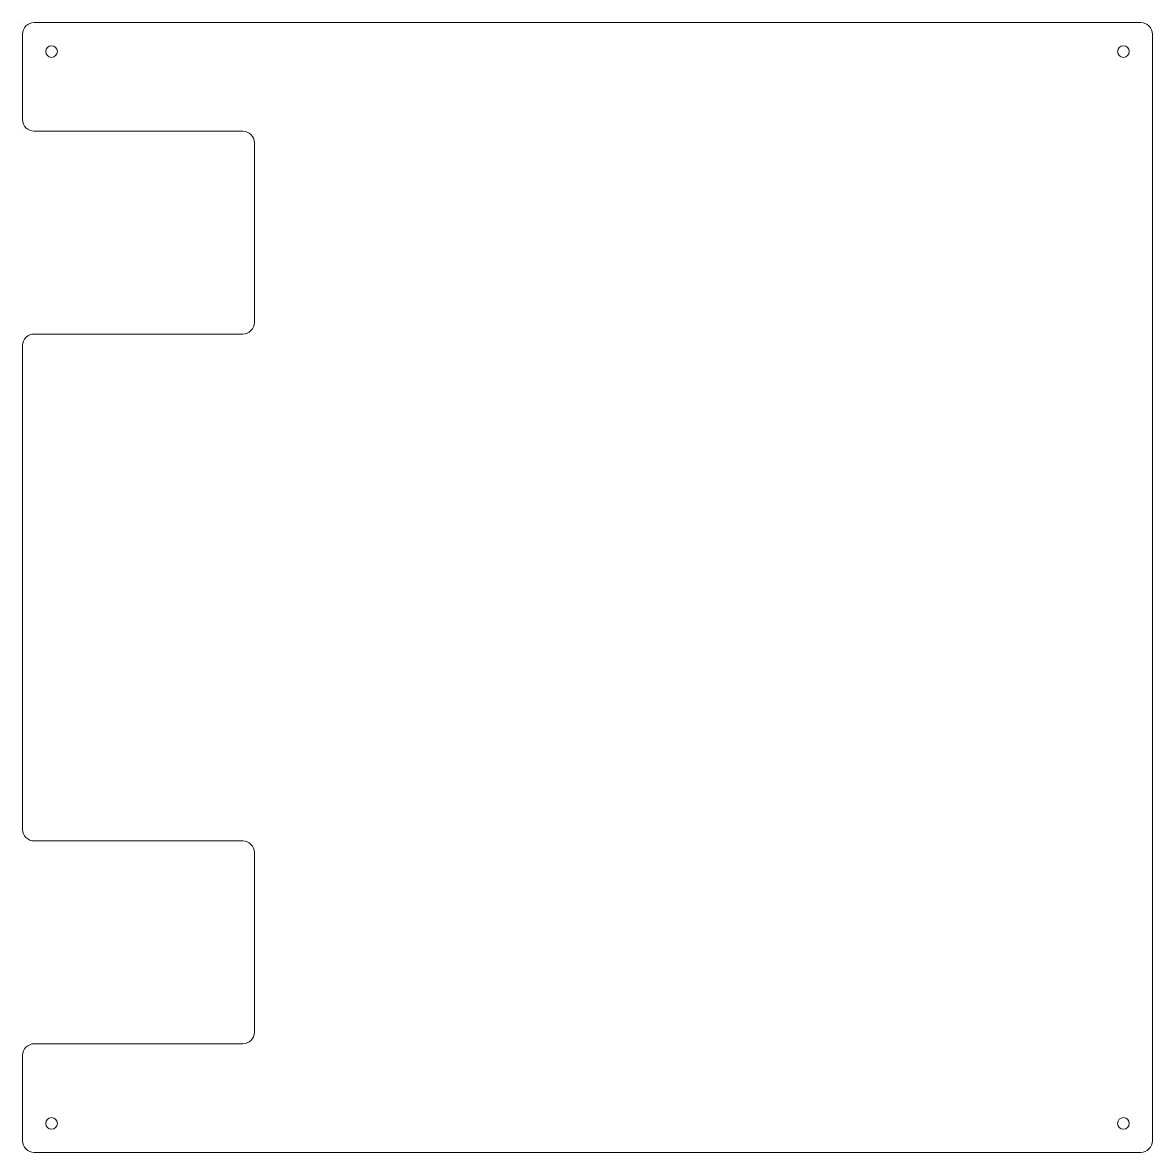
# Model space of a CAD drawing. Header units: inches. Extents: x -90 to 300, y -46 to 344.
import ezdxf

# ---------------------------------------------------------------- set-up
doc = ezdxf.new("R2010")
doc.units = ezdxf.units.IN
doc.header["$MEASUREMENT"] = 0
doc.layers.add('Layer 1', color=7, linetype='Continuous')

# ---------------------------------------------------------------- blocks, each defined once
blk = doc.blocks.new('block 2')
at = {"layer": 'Layer 1', "lineweight": 0}
blk.add_lwpolyline([(-89.7, 343.7), (-89.7, 343.7)], dxfattribs=at)
blk = doc.blocks.new('block 3')
at = {"layer": 'Layer 1', "lineweight": 0}
blk.add_open_spline([(-79.7, -34.3), (-78.59, -34.3), (-77.7, -35.2), (-77.7, -36.3), (-77.7, -37.41), (-78.59, -38.3), (-79.7, -38.3), (-80.8, -38.3), (-81.7, -37.41), (-81.7, -36.3), (-81.7, -35.2), (-80.8, -34.3), (-79.7, -34.3)], degree=3, knots=[0, 0, 0, 0, 1, 1, 1, 2, 2, 2, 3, 3, 3, 4, 4, 4, 4], dxfattribs=at)
blk = doc.blocks.new('block 4')
at = {"layer": 'Layer 1', "lineweight": 0}
blk.add_open_spline([(-79.7, 335.7), (-78.59, 335.7), (-77.7, 334.8), (-77.7, 333.7), (-77.7, 332.59), (-78.59, 331.7), (-79.7, 331.7), (-80.8, 331.7), (-81.7, 332.59), (-81.7, 333.7), (-81.7, 334.8), (-80.8, 335.7), (-79.7, 335.7)], degree=3, knots=[0, 0, 0, 0, 1, 1, 1, 2, 2, 2, 3, 3, 3, 4, 4, 4, 4], dxfattribs=at)
blk = doc.blocks.new('block 5')
at = {"layer": 'Layer 1', "lineweight": 0}
blk.add_open_spline([(290.3, 335.7), (291.41, 335.7), (292.3, 334.8), (292.3, 333.7), (292.3, 332.59), (291.41, 331.7), (290.3, 331.7), (289.2, 331.7), (288.3, 332.59), (288.3, 333.7), (288.3, 334.8), (289.2, 335.7), (290.3, 335.7)], degree=3, knots=[0, 0, 0, 0, 1, 1, 1, 2, 2, 2, 3, 3, 3, 4, 4, 4, 4], dxfattribs=at)
blk = doc.blocks.new('block 6')
at = {"layer": 'Layer 1', "lineweight": 0}
blk.add_open_spline([(290.3, -34.3), (291.41, -34.3), (292.3, -35.2), (292.3, -36.3), (292.3, -37.41), (291.41, -38.3), (290.3, -38.3), (289.2, -38.3), (288.3, -37.41), (288.3, -36.3), (288.3, -35.2), (289.2, -34.3), (290.3, -34.3)], degree=3, knots=[0, 0, 0, 0, 1, 1, 1, 2, 2, 2, 3, 3, 3, 4, 4, 4, 4], dxfattribs=at)
blk = doc.blocks.new('block 7')
at = {"layer": 'Layer 1', "lineweight": 0}
blk.add_lwpolyline([(-89.7, 306.2), (-89.7, 306.2)], dxfattribs=at)
blk = doc.blocks.new('block 8')
at = {"layer": 'Layer 1', "lineweight": 0}
blk.add_lwpolyline([(-89.7, 306.2), (-89.7, 306.2)], dxfattribs=at)
blk = doc.blocks.new('block 9')
at = {"layer": 'Layer 1', "lineweight": 0}
blk.add_open_spline([(-85.7, -8.8), (-87.9, -8.8), (-89.7, -10.6), (-89.7, -12.8), (-89.7, -12.8), (-89.7, -42.3), (-89.7, -42.3), (-89.7, -44.5), (-87.9, -46.3), (-85.7, -46.3), (-85.7, -46.3), (296.3, -46.3), (296.3, -46.3), (298.5, -46.3), (300.3, -44.5), (300.3, -42.3), (300.3, -42.3), (300.3, 339.7), (300.3, 339.7), (300.3, 341.9), (298.5, 343.7), (296.3, 343.7), (296.3, 343.7), (-85.7, 343.7), (-85.7, 343.7), (-87.9, 343.7), (-89.7, 341.9), (-89.7, 339.7), (-89.7, 339.7), (-89.7, 310.2), (-89.7, 310.2), (-89.7, 308), (-87.9, 306.2), (-85.7, 306.2), (-85.7, 306.2), (-13.7, 306.2), (-13.7, 306.2), (-11.5, 306.2), (-9.7, 304.4), (-9.7, 302.2), (-9.7, 302.2), (-9.7, 240.2), (-9.7, 240.2), (-9.7, 238), (-11.5, 236.2), (-13.7, 236.2), (-13.7, 236.2), (-85.7, 236.2), (-85.7, 236.2), (-87.9, 236.2), (-89.7, 234.4), (-89.7, 232.2), (-89.7, 232.2), (-89.7, 65.2), (-89.7, 65.2), (-89.7, 63), (-87.9, 61.2), (-85.7, 61.2), (-85.7, 61.2), (-13.7, 61.2), (-13.7, 61.2), (-11.5, 61.2), (-9.7, 59.4), (-9.7, 57.2), (-9.7, 57.2), (-9.7, -4.8), (-9.7, -4.8), (-9.7, -7), (-11.5, -8.8), (-13.7, -8.8), (-13.7, -8.8), (-85.7, -8.8), (-85.7, -8.8)], degree=3, knots=[0, 0, 0, 0, 1, 1, 1, 2, 2, 2, 3, 3, 3, 4, 4, 4, 5, 5, 5, 6, 6, 6, 7, 7, 7, 8, 8, 8, 9, 9, 9, 10, 10, 10, 11, 11, 11, 12, 12, 12, 13, 13, 13, 14, 14, 14, 15, 15, 15, 16, 16, 16, 17, 17, 17, 18, 18, 18, 19, 19, 19, 20, 20, 20, 21, 21, 21, 22, 22, 22, 23, 23, 23, 24, 24, 24, 24], dxfattribs=at)

msp = doc.modelspace()

# ---------------------------------------------------------------- block references
at = {"layer": 'Layer 1'}
for name in ['block 2', 'block 9', 'block 4', 'block 5', 'block 7', 'block 8', 'block 3', 'block 6']:
    msp.add_blockref(name, (0, 0), dxfattribs=at)

doc.saveas('drawing.dxf')
